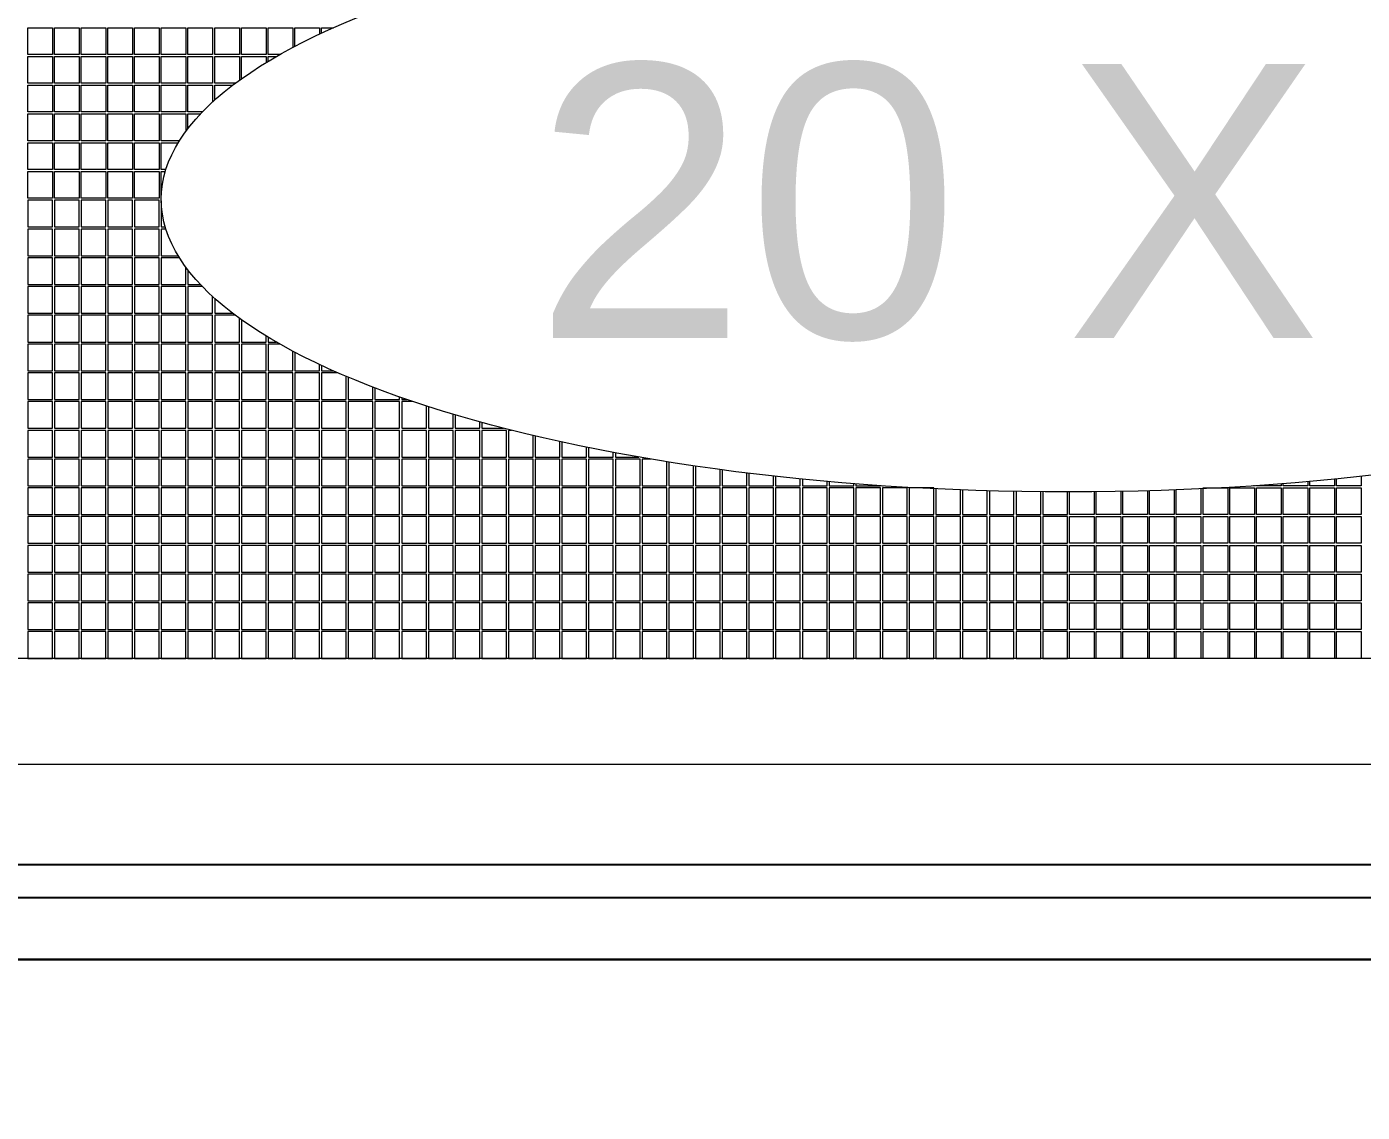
# Model space of a CAD drawing. Extents: x 365 to 1637, y -92 to 444.
# Drawn here: x 783.68 to 816.18, y 1.01 to 27.43 of the extents above; entities that cross this region are included whole.
import ezdxf

# ---------------------------------------------------------------- set-up
doc = ezdxf.new("R2010")
doc.units = 0
for name, color, linetype, lineweight in [('-Dim_mm', 5, 'CONTINUOUS', 13), ('-Text', 7, 'CONTINUOUS', 9), ('AA Detail', 6, 'CONTINUOUS', 20), ('ACTIVE_AREA', 6, 'CONTINUOUS', 0), ('BEZEL', 7, 'CONTINUOUS', 18), ('VIEW_AREA', 44, 'CONTINUOUS', 20)]:
    doc.layers.add(name, color=color, linetype=linetype, lineweight=lineweight)
doc.layers.add('BZL', color=7, linetype='CONTINUOUS')
doc.layers.add('PCB', color=94, linetype='CONTINUOUS')
doc.styles.add('STYLE1', font='arial.ttf')
doc.dimstyles.new('LO_mm', dxfattribs={"dimtxt": 2.6666, "dimasz": 3, "dimexe": 0.5, "dimexo": 0.5, "dimgap": 0.5, "dimtad": 1, "dimzin": 4, "dimdsep": 46, "dimtxsty": 'STYLE1', "dimcen": -2.5, "dimclrd": 256, "dimclre": 256, "dimclrt": 256, "dimadec": 0, "dimazin": 0, "dimtp": 0.5, "dimtm": 0.5, "dimtfac": 1, "dimtmove": 0, "dimatfit": 1, "dimfxl": 0, "dimtolj": 1, "dimtzin": 0, "dimlwd": -1, "dimlwe": -1, "dimarcsym": 0})

# ---------------------------------------------------------------- blocks, each defined once
blk = doc.blocks.new('va')
at = {"layer": 'VIEW_AREA'}
blk.add_line((453.829, 149.403), (534.779, 149.403), dxfattribs=at)
blk = doc.blocks.new('bezel')
at = {"layer": 'BZL'}
for p, q in [((535.804, 146.953), (452.804, 146.953)), ((535.804, 146.153), (452.804, 146.153)), ((445.829, 144.653), (542.779, 144.653))]:
    blk.add_line(p, q, dxfattribs=at)

msp = doc.modelspace()

# ---------------------------------------------------------------- linework, layer by layer
at = {"layer": 'AA Detail'}
msp.add_lwpolyline([(770.051, 34.407), (848.001, 34.407), (848.001, 12.057), (770.051, 12.057)], close=True, dxfattribs=at)
msp.add_ellipse((809.026, 23.232), major_axis=(-22.075, 0), ratio=0.322761, dxfattribs=at)
at = {"layer": 'ACTIVE_AREA'}
for points in [[(784.301, 26.757), (783.701, 26.757), (783.701, 27.407), (784.301, 27.407)], [(784.951, 26.757), (784.351, 26.757), (784.351, 27.407), (784.951, 27.407)], [(785.601, 26.757), (785.001, 26.757), (785.001, 27.407), (785.601, 27.407)], [(786.251, 26.757), (785.651, 26.757), (785.651, 27.407), (786.251, 27.407)], [(786.901, 26.757), (786.301, 26.757), (786.301, 27.407), (786.901, 27.407)], [(787.551, 26.757), (786.951, 26.757), (786.951, 27.407), (787.551, 27.407)], [(788.201, 26.757), (787.601, 26.757), (787.601, 27.407), (788.201, 27.407)], [(788.851, 26.757), (788.251, 26.757), (788.251, 27.407), (788.851, 27.407)], [(789.501, 26.757), (788.901, 26.757), (788.901, 27.407), (789.501, 27.407)], [(784.301, 26.057), (783.701, 26.057), (783.701, 26.707), (784.301, 26.707)], [(784.951, 26.057), (784.351, 26.057), (784.351, 26.707), (784.951, 26.707)], [(785.601, 26.057), (785.001, 26.057), (785.001, 26.707), (785.601, 26.707)], [(786.251, 26.057), (785.651, 26.057), (785.651, 26.707), (786.251, 26.707)], [(786.901, 26.057), (786.301, 26.057), (786.301, 26.707), (786.901, 26.707)], [(787.551, 26.057), (786.951, 26.057), (786.951, 26.707), (787.551, 26.707)], [(788.201, 26.057), (787.601, 26.057), (787.601, 26.707), (788.201, 26.707)], [(784.301, 25.357), (783.701, 25.357), (783.701, 26.007), (784.301, 26.007)], [(784.951, 25.357), (784.351, 25.357), (784.351, 26.007), (784.951, 26.007)], [(785.601, 25.357), (785.001, 25.357), (785.001, 26.007), (785.601, 26.007)], [(786.251, 25.357), (785.651, 25.357), (785.651, 26.007), (786.251, 26.007)], [(786.901, 25.357), (786.301, 25.357), (786.301, 26.007), (786.901, 26.007)], [(787.551, 25.357), (786.951, 25.357), (786.951, 26.007), (787.551, 26.007)], [(784.301, 24.657), (783.701, 24.657), (783.701, 25.307), (784.301, 25.307)], [(784.951, 24.657), (784.351, 24.657), (784.351, 25.307), (784.951, 25.307)], [(785.601, 24.657), (785.001, 24.657), (785.001, 25.307), (785.601, 25.307)], [(786.251, 24.657), (785.651, 24.657), (785.651, 25.307), (786.251, 25.307)], [(786.901, 24.657), (786.301, 24.657), (786.301, 25.307), (786.901, 25.307)], [(784.301, 23.957), (783.701, 23.957), (783.701, 24.607), (784.301, 24.607)], [(784.951, 23.957), (784.351, 23.957), (784.351, 24.607), (784.951, 24.607)], [(785.601, 23.957), (785.001, 23.957), (785.001, 24.607), (785.601, 24.607)], [(786.251, 23.957), (785.651, 23.957), (785.651, 24.607), (786.251, 24.607)], [(786.901, 23.957), (786.301, 23.957), (786.301, 24.607), (786.901, 24.607)], [(784.301, 23.257), (783.701, 23.257), (783.701, 23.907), (784.301, 23.907)], [(784.951, 23.257), (784.351, 23.257), (784.351, 23.907), (784.951, 23.907)], [(785.601, 23.257), (785.001, 23.257), (785.001, 23.907), (785.601, 23.907)], [(786.251, 23.257), (785.651, 23.257), (785.651, 23.907), (786.251, 23.907)], [(786.901, 23.257), (786.301, 23.257), (786.301, 23.907), (786.901, 23.907)], [(784.301, 23.207), (783.701, 23.207), (783.701, 22.557), (784.301, 22.557)], [(784.951, 23.207), (784.351, 23.207), (784.351, 22.557), (784.951, 22.557)], [(785.601, 23.207), (785.001, 23.207), (785.001, 22.557), (785.601, 22.557)], [(786.251, 23.207), (785.651, 23.207), (785.651, 22.557), (786.251, 22.557)], [(786.901, 23.207), (786.301, 23.207), (786.301, 22.557), (786.901, 22.557)], [(784.301, 22.507), (783.701, 22.507), (783.701, 21.857), (784.301, 21.857)], [(784.951, 22.507), (784.351, 22.507), (784.351, 21.857), (784.951, 21.857)], [(785.601, 22.507), (785.001, 22.507), (785.001, 21.857), (785.601, 21.857)], [(786.251, 22.507), (785.651, 22.507), (785.651, 21.857), (786.251, 21.857)], [(786.901, 22.507), (786.301, 22.507), (786.301, 21.857), (786.901, 21.857)], [(784.301, 21.807), (783.701, 21.807), (783.701, 21.157), (784.301, 21.157)], [(784.951, 21.807), (784.351, 21.807), (784.351, 21.157), (784.951, 21.157)], [(785.601, 21.807), (785.001, 21.807), (785.001, 21.157), (785.601, 21.157)], [(786.251, 21.807), (785.651, 21.807), (785.651, 21.157), (786.251, 21.157)], [(786.901, 21.807), (786.301, 21.807), (786.301, 21.157), (786.901, 21.157)], [(784.301, 21.107), (783.701, 21.107), (783.701, 20.457), (784.301, 20.457)], [(784.951, 21.107), (784.351, 21.107), (784.351, 20.457), (784.951, 20.457)], [(785.601, 21.107), (785.001, 21.107), (785.001, 20.457), (785.601, 20.457)], [(786.251, 21.107), (785.651, 21.107), (785.651, 20.457), (786.251, 20.457)], [(786.901, 21.107), (786.301, 21.107), (786.301, 20.457), (786.901, 20.457)], [(787.551, 21.107), (786.951, 21.107), (786.951, 20.457), (787.551, 20.457)], [(784.301, 20.407), (783.701, 20.407), (783.701, 19.757), (784.301, 19.757)], [(784.951, 20.407), (784.351, 20.407), (784.351, 19.757), (784.951, 19.757)], [(785.601, 20.407), (785.001, 20.407), (785.001, 19.757), (785.601, 19.757)], [(786.251, 20.407), (785.651, 20.407), (785.651, 19.757), (786.251, 19.757)], [(786.901, 20.407), (786.301, 20.407), (786.301, 19.757), (786.901, 19.757)], [(787.551, 20.407), (786.951, 20.407), (786.951, 19.757), (787.551, 19.757)], [(788.201, 20.407), (787.601, 20.407), (787.601, 19.757), (788.201, 19.757)], [(784.301, 19.707), (783.701, 19.707), (783.701, 19.057), (784.301, 19.057)], [(784.951, 19.707), (784.351, 19.707), (784.351, 19.057), (784.951, 19.057)], [(785.601, 19.707), (785.001, 19.707), (785.001, 19.057), (785.601, 19.057)], [(786.251, 19.707), (785.651, 19.707), (785.651, 19.057), (786.251, 19.057)], [(786.901, 19.707), (786.301, 19.707), (786.301, 19.057), (786.901, 19.057)], [(787.551, 19.707), (786.951, 19.707), (786.951, 19.057), (787.551, 19.057)], [(788.201, 19.707), (787.601, 19.707), (787.601, 19.057), (788.201, 19.057)], [(788.851, 19.707), (788.251, 19.707), (788.251, 19.057), (788.851, 19.057)], [(789.501, 19.707), (788.901, 19.707), (788.901, 19.057), (789.501, 19.057)], [(784.301, 19.007), (783.701, 19.007), (783.701, 18.357), (784.301, 18.357)], [(784.951, 19.007), (784.351, 19.007), (784.351, 18.357), (784.951, 18.357)], [(785.601, 19.007), (785.001, 19.007), (785.001, 18.357), (785.601, 18.357)], [(786.251, 19.007), (785.651, 19.007), (785.651, 18.357), (786.251, 18.357)], [(786.901, 19.007), (786.301, 19.007), (786.301, 18.357), (786.901, 18.357)], [(787.551, 19.007), (786.951, 19.007), (786.951, 18.357), (787.551, 18.357)], [(788.201, 19.007), (787.601, 19.007), (787.601, 18.357), (788.201, 18.357)], [(788.851, 19.007), (788.251, 19.007), (788.251, 18.357), (788.851, 18.357)], [(789.501, 19.007), (788.901, 19.007), (788.901, 18.357), (789.501, 18.357)], [(790.151, 19.007), (789.551, 19.007), (789.551, 18.357), (790.151, 18.357)], [(790.801, 19.007), (790.201, 19.007), (790.201, 18.357), (790.801, 18.357)], [(784.301, 18.307), (783.701, 18.307), (783.701, 17.657), (784.301, 17.657)], [(784.951, 18.307), (784.351, 18.307), (784.351, 17.657), (784.951, 17.657)], [(785.601, 18.307), (785.001, 18.307), (785.001, 17.657), (785.601, 17.657)], [(786.251, 18.307), (785.651, 18.307), (785.651, 17.657), (786.251, 17.657)], [(786.901, 18.307), (786.301, 18.307), (786.301, 17.657), (786.901, 17.657)], [(787.551, 18.307), (786.951, 18.307), (786.951, 17.657), (787.551, 17.657)], [(788.201, 18.307), (787.601, 18.307), (787.601, 17.657), (788.201, 17.657)], [(788.851, 18.307), (788.251, 18.307), (788.251, 17.657), (788.851, 17.657)], [(789.501, 18.307), (788.901, 18.307), (788.901, 17.657), (789.501, 17.657)], [(790.151, 18.307), (789.551, 18.307), (789.551, 17.657), (790.151, 17.657)], [(790.801, 18.307), (790.201, 18.307), (790.201, 17.657), (790.801, 17.657)], [(791.451, 18.307), (790.851, 18.307), (790.851, 17.657), (791.451, 17.657)], [(792.101, 18.307), (791.501, 18.307), (791.501, 17.657), (792.101, 17.657)], [(792.751, 18.307), (792.151, 18.307), (792.151, 17.657), (792.751, 17.657)], [(784.301, 17.607), (783.701, 17.607), (783.701, 16.957), (784.301, 16.957)], [(784.951, 17.607), (784.351, 17.607), (784.351, 16.957), (784.951, 16.957)], [(785.601, 17.607), (785.001, 17.607), (785.001, 16.957), (785.601, 16.957)], [(786.251, 17.607), (785.651, 17.607), (785.651, 16.957), (786.251, 16.957)], [(786.901, 17.607), (786.301, 17.607), (786.301, 16.957), (786.901, 16.957)], [(787.551, 17.607), (786.951, 17.607), (786.951, 16.957), (787.551, 16.957)], [(788.201, 17.607), (787.601, 17.607), (787.601, 16.957), (788.201, 16.957)], [(788.851, 17.607), (788.251, 17.607), (788.251, 16.957), (788.851, 16.957)], [(789.501, 17.607), (788.901, 17.607), (788.901, 16.957), (789.501, 16.957)], [(790.151, 17.607), (789.551, 17.607), (789.551, 16.957), (790.151, 16.957)], [(790.801, 17.607), (790.201, 17.607), (790.201, 16.957), (790.801, 16.957)], [(791.451, 17.607), (790.851, 17.607), (790.851, 16.957), (791.451, 16.957)], [(792.101, 17.607), (791.501, 17.607), (791.501, 16.957), (792.101, 16.957)], [(792.751, 17.607), (792.151, 17.607), (792.151, 16.957), (792.751, 16.957)], [(793.401, 17.607), (792.801, 17.607), (792.801, 16.957), (793.401, 16.957)], [(794.051, 17.607), (793.451, 17.607), (793.451, 16.957), (794.051, 16.957)], [(794.701, 17.607), (794.101, 17.607), (794.101, 16.957), (794.701, 16.957)], [(795.351, 17.607), (794.751, 17.607), (794.751, 16.957), (795.351, 16.957)], [(784.301, 16.907), (783.701, 16.907), (783.701, 16.257), (784.301, 16.257)], [(784.951, 16.907), (784.351, 16.907), (784.351, 16.257), (784.951, 16.257)], [(785.601, 16.907), (785.001, 16.907), (785.001, 16.257), (785.601, 16.257)], [(786.251, 16.907), (785.651, 16.907), (785.651, 16.257), (786.251, 16.257)], [(786.901, 16.907), (786.301, 16.907), (786.301, 16.257), (786.901, 16.257)], [(787.551, 16.907), (786.951, 16.907), (786.951, 16.257), (787.551, 16.257)], [(788.201, 16.907), (787.601, 16.907), (787.601, 16.257), (788.201, 16.257)], [(788.851, 16.907), (788.251, 16.907), (788.251, 16.257), (788.851, 16.257)], [(789.501, 16.907), (788.901, 16.907), (788.901, 16.257), (789.501, 16.257)], [(790.151, 16.907), (789.551, 16.907), (789.551, 16.257), (790.151, 16.257)], [(790.801, 16.907), (790.201, 16.907), (790.201, 16.257), (790.801, 16.257)], [(791.451, 16.907), (790.851, 16.907), (790.851, 16.257), (791.451, 16.257)], [(792.101, 16.907), (791.501, 16.907), (791.501, 16.257), (792.101, 16.257)], [(792.751, 16.907), (792.151, 16.907), (792.151, 16.257), (792.751, 16.257)], [(793.401, 16.907), (792.801, 16.907), (792.801, 16.257), (793.401, 16.257)], [(794.051, 16.907), (793.451, 16.907), (793.451, 16.257), (794.051, 16.257)], [(794.701, 16.907), (794.101, 16.907), (794.101, 16.257), (794.701, 16.257)], [(795.351, 16.907), (794.751, 16.907), (794.751, 16.257), (795.351, 16.257)], [(796.001, 16.907), (795.401, 16.907), (795.401, 16.257), (796.001, 16.257)], [(796.651, 16.907), (796.051, 16.907), (796.051, 16.257), (796.651, 16.257)], [(797.301, 16.907), (796.701, 16.907), (796.701, 16.257), (797.301, 16.257)], [(797.951, 16.907), (797.351, 16.907), (797.351, 16.257), (797.951, 16.257)], [(798.601, 16.907), (798.001, 16.907), (798.001, 16.257), (798.601, 16.257)], [(784.301, 16.207), (783.701, 16.207), (783.701, 15.557), (784.301, 15.557)], [(784.951, 16.207), (784.351, 16.207), (784.351, 15.557), (784.951, 15.557)], [(785.601, 16.207), (785.001, 16.207), (785.001, 15.557), (785.601, 15.557)], [(786.251, 16.207), (785.651, 16.207), (785.651, 15.557), (786.251, 15.557)], [(786.901, 16.207), (786.301, 16.207), (786.301, 15.557), (786.901, 15.557)], [(787.551, 16.207), (786.951, 16.207), (786.951, 15.557), (787.551, 15.557)], [(788.201, 16.207), (787.601, 16.207), (787.601, 15.557), (788.201, 15.557)], [(788.851, 16.207), (788.251, 16.207), (788.251, 15.557), (788.851, 15.557)], [(789.501, 16.207), (788.901, 16.207), (788.901, 15.557), (789.501, 15.557)], [(790.151, 16.207), (789.551, 16.207), (789.551, 15.557), (790.151, 15.557)], [(790.801, 16.207), (790.201, 16.207), (790.201, 15.557), (790.801, 15.557)], [(791.451, 16.207), (790.851, 16.207), (790.851, 15.557), (791.451, 15.557)], [(792.101, 16.207), (791.501, 16.207), (791.501, 15.557), (792.101, 15.557)], [(792.751, 16.207), (792.151, 16.207), (792.151, 15.557), (792.751, 15.557)], [(793.401, 16.207), (792.801, 16.207), (792.801, 15.557), (793.401, 15.557)], [(794.051, 16.207), (793.451, 16.207), (793.451, 15.557), (794.051, 15.557)], [(794.701, 16.207), (794.101, 16.207), (794.101, 15.557), (794.701, 15.557)], [(795.351, 16.207), (794.751, 16.207), (794.751, 15.557), (795.351, 15.557)], [(796.001, 16.207), (795.401, 16.207), (795.401, 15.557), (796.001, 15.557)], [(796.651, 16.207), (796.051, 16.207), (796.051, 15.557), (796.651, 15.557)], [(797.301, 16.207), (796.701, 16.207), (796.701, 15.557), (797.301, 15.557)], [(797.951, 16.207), (797.351, 16.207), (797.351, 15.557), (797.951, 15.557)], [(798.601, 16.207), (798.001, 16.207), (798.001, 15.557), (798.601, 15.557)], [(799.251, 16.207), (798.651, 16.207), (798.651, 15.557), (799.251, 15.557)], [(799.901, 16.207), (799.301, 16.207), (799.301, 15.557), (799.901, 15.557)], [(800.551, 16.207), (799.951, 16.207), (799.951, 15.557), (800.551, 15.557)], [(801.201, 16.207), (800.601, 16.207), (800.601, 15.557), (801.201, 15.557)], [(801.851, 16.207), (801.251, 16.207), (801.251, 15.557), (801.851, 15.557)], [(802.501, 16.207), (801.901, 16.207), (801.901, 15.557), (802.501, 15.557)], [(803.151, 16.207), (802.551, 16.207), (802.551, 15.557), (803.151, 15.557)], [(803.801, 16.207), (803.201, 16.207), (803.201, 15.557), (803.801, 15.557)], [(804.451, 16.207), (803.851, 16.207), (803.851, 15.557), (804.451, 15.557)], [(805.101, 16.207), (804.501, 16.207), (804.501, 15.557), (805.101, 15.557)], [(805.751, 16.207), (805.151, 16.207), (805.151, 15.557), (805.751, 15.557)], [(812.301, 16.207), (812.901, 16.207), (812.901, 15.557), (812.301, 15.557)], [(812.951, 16.207), (813.551, 16.207), (813.551, 15.557), (812.951, 15.557)], [(813.601, 16.207), (814.201, 16.207), (814.201, 15.557), (813.601, 15.557)], [(814.251, 16.207), (814.851, 16.207), (814.851, 15.557), (814.251, 15.557)], [(814.901, 16.207), (815.501, 16.207), (815.501, 15.557), (814.901, 15.557)], [(815.551, 16.207), (816.151, 16.207), (816.151, 15.557), (815.551, 15.557)], [(784.301, 15.507), (783.701, 15.507), (783.701, 14.857), (784.301, 14.857)], [(784.951, 15.507), (784.351, 15.507), (784.351, 14.857), (784.951, 14.857)], [(785.601, 15.507), (785.001, 15.507), (785.001, 14.857), (785.601, 14.857)], [(786.251, 15.507), (785.651, 15.507), (785.651, 14.857), (786.251, 14.857)], [(786.901, 15.507), (786.301, 15.507), (786.301, 14.857), (786.901, 14.857)], [(787.551, 15.507), (786.951, 15.507), (786.951, 14.857), (787.551, 14.857)], [(788.201, 15.507), (787.601, 15.507), (787.601, 14.857), (788.201, 14.857)], [(788.851, 15.507), (788.251, 15.507), (788.251, 14.857), (788.851, 14.857)], [(789.501, 15.507), (788.901, 15.507), (788.901, 14.857), (789.501, 14.857)], [(790.151, 15.507), (789.551, 15.507), (789.551, 14.857), (790.151, 14.857)], [(790.801, 15.507), (790.201, 15.507), (790.201, 14.857), (790.801, 14.857)], [(791.451, 15.507), (790.851, 15.507), (790.851, 14.857), (791.451, 14.857)], [(792.101, 15.507), (791.501, 15.507), (791.501, 14.857), (792.101, 14.857)], [(792.751, 15.507), (792.151, 15.507), (792.151, 14.857), (792.751, 14.857)], [(793.401, 15.507), (792.801, 15.507), (792.801, 14.857), (793.401, 14.857)], [(794.051, 15.507), (793.451, 15.507), (793.451, 14.857), (794.051, 14.857)], [(794.701, 15.507), (794.101, 15.507), (794.101, 14.857), (794.701, 14.857)], [(795.351, 15.507), (794.751, 15.507), (794.751, 14.857), (795.351, 14.857)], [(796.001, 15.507), (795.401, 15.507), (795.401, 14.857), (796.001, 14.857)], [(796.651, 15.507), (796.051, 15.507), (796.051, 14.857), (796.651, 14.857)], [(797.301, 15.507), (796.701, 15.507), (796.701, 14.857), (797.301, 14.857)], [(797.951, 15.507), (797.351, 15.507), (797.351, 14.857), (797.951, 14.857)], [(798.601, 15.507), (798.001, 15.507), (798.001, 14.857), (798.601, 14.857)], [(799.251, 15.507), (798.651, 15.507), (798.651, 14.857), (799.251, 14.857)], [(799.901, 15.507), (799.301, 15.507), (799.301, 14.857), (799.901, 14.857)], [(800.551, 15.507), (799.951, 15.507), (799.951, 14.857), (800.551, 14.857)], [(801.201, 15.507), (800.601, 15.507), (800.601, 14.857), (801.201, 14.857)], [(801.851, 15.507), (801.251, 15.507), (801.251, 14.857), (801.851, 14.857)], [(802.501, 15.507), (801.901, 15.507), (801.901, 14.857), (802.501, 14.857)], [(803.151, 15.507), (802.551, 15.507), (802.551, 14.857), (803.151, 14.857)], [(803.801, 15.507), (803.201, 15.507), (803.201, 14.857), (803.801, 14.857)], [(804.451, 15.507), (803.851, 15.507), (803.851, 14.857), (804.451, 14.857)], [(805.101, 15.507), (804.501, 15.507), (804.501, 14.857), (805.101, 14.857)], [(805.751, 15.507), (805.151, 15.507), (805.151, 14.857), (805.751, 14.857)], [(806.401, 15.507), (805.801, 15.507), (805.801, 14.857), (806.401, 14.857)], [(807.051, 15.507), (806.451, 15.507), (806.451, 14.857), (807.051, 14.857)], [(807.701, 15.507), (807.101, 15.507), (807.101, 14.857), (807.701, 14.857)], [(808.351, 15.507), (807.751, 15.507), (807.751, 14.857), (808.351, 14.857)], [(809.001, 15.507), (808.401, 15.507), (808.401, 14.857), (809.001, 14.857)], [(809.051, 15.507), (809.651, 15.507), (809.651, 14.857), (809.051, 14.857)], [(809.701, 15.507), (810.301, 15.507), (810.301, 14.857), (809.701, 14.857)], [(810.351, 15.507), (810.951, 15.507), (810.951, 14.857), (810.351, 14.857)], [(811.001, 15.507), (811.601, 15.507), (811.601, 14.857), (811.001, 14.857)], [(811.651, 15.507), (812.251, 15.507), (812.251, 14.857), (811.651, 14.857)], [(812.301, 15.507), (812.901, 15.507), (812.901, 14.857), (812.301, 14.857)], [(812.951, 15.507), (813.551, 15.507), (813.551, 14.857), (812.951, 14.857)], [(813.601, 15.507), (814.201, 15.507), (814.201, 14.857), (813.601, 14.857)], [(814.251, 15.507), (814.851, 15.507), (814.851, 14.857), (814.251, 14.857)], [(814.901, 15.507), (815.501, 15.507), (815.501, 14.857), (814.901, 14.857)], [(815.551, 15.507), (816.151, 15.507), (816.151, 14.857), (815.551, 14.857)], [(784.301, 14.807), (783.701, 14.807), (783.701, 14.157), (784.301, 14.157)], [(784.951, 14.807), (784.351, 14.807), (784.351, 14.157), (784.951, 14.157)], [(785.601, 14.807), (785.001, 14.807), (785.001, 14.157), (785.601, 14.157)], [(786.251, 14.807), (785.651, 14.807), (785.651, 14.157), (786.251, 14.157)], [(786.901, 14.807), (786.301, 14.807), (786.301, 14.157), (786.901, 14.157)], [(787.551, 14.807), (786.951, 14.807), (786.951, 14.157), (787.551, 14.157)], [(788.201, 14.807), (787.601, 14.807), (787.601, 14.157), (788.201, 14.157)], [(788.851, 14.807), (788.251, 14.807), (788.251, 14.157), (788.851, 14.157)], [(789.501, 14.807), (788.901, 14.807), (788.901, 14.157), (789.501, 14.157)], [(790.151, 14.807), (789.551, 14.807), (789.551, 14.157), (790.151, 14.157)], [(790.801, 14.807), (790.201, 14.807), (790.201, 14.157), (790.801, 14.157)], [(791.451, 14.807), (790.851, 14.807), (790.851, 14.157), (791.451, 14.157)], [(792.101, 14.807), (791.501, 14.807), (791.501, 14.157), (792.101, 14.157)], [(792.751, 14.807), (792.151, 14.807), (792.151, 14.157), (792.751, 14.157)], [(793.401, 14.807), (792.801, 14.807), (792.801, 14.157), (793.401, 14.157)], [(794.051, 14.807), (793.451, 14.807), (793.451, 14.157), (794.051, 14.157)], [(794.701, 14.807), (794.101, 14.807), (794.101, 14.157), (794.701, 14.157)], [(795.351, 14.807), (794.751, 14.807), (794.751, 14.157), (795.351, 14.157)], [(796.001, 14.807), (795.401, 14.807), (795.401, 14.157), (796.001, 14.157)], [(796.651, 14.807), (796.051, 14.807), (796.051, 14.157), (796.651, 14.157)], [(797.301, 14.807), (796.701, 14.807), (796.701, 14.157), (797.301, 14.157)], [(797.951, 14.807), (797.351, 14.807), (797.351, 14.157), (797.951, 14.157)], [(798.601, 14.807), (798.001, 14.807), (798.001, 14.157), (798.601, 14.157)], [(799.251, 14.807), (798.651, 14.807), (798.651, 14.157), (799.251, 14.157)], [(799.901, 14.807), (799.301, 14.807), (799.301, 14.157), (799.901, 14.157)], [(800.551, 14.807), (799.951, 14.807), (799.951, 14.157), (800.551, 14.157)], [(801.201, 14.807), (800.601, 14.807), (800.601, 14.157), (801.201, 14.157)], [(801.851, 14.807), (801.251, 14.807), (801.251, 14.157), (801.851, 14.157)], [(802.501, 14.807), (801.901, 14.807), (801.901, 14.157), (802.501, 14.157)], [(803.151, 14.807), (802.551, 14.807), (802.551, 14.157), (803.151, 14.157)], [(803.801, 14.807), (803.201, 14.807), (803.201, 14.157), (803.801, 14.157)], [(804.451, 14.807), (803.851, 14.807), (803.851, 14.157), (804.451, 14.157)], [(805.101, 14.807), (804.501, 14.807), (804.501, 14.157), (805.101, 14.157)], [(805.751, 14.807), (805.151, 14.807), (805.151, 14.157), (805.751, 14.157)], [(806.401, 14.807), (805.801, 14.807), (805.801, 14.157), (806.401, 14.157)], [(807.051, 14.807), (806.451, 14.807), (806.451, 14.157), (807.051, 14.157)], [(807.701, 14.807), (807.101, 14.807), (807.101, 14.157), (807.701, 14.157)], [(808.351, 14.807), (807.751, 14.807), (807.751, 14.157), (808.351, 14.157)], [(809.001, 14.807), (808.401, 14.807), (808.401, 14.157), (809.001, 14.157)], [(809.051, 14.807), (809.651, 14.807), (809.651, 14.157), (809.051, 14.157)], [(809.701, 14.807), (810.301, 14.807), (810.301, 14.157), (809.701, 14.157)], [(810.351, 14.807), (810.951, 14.807), (810.951, 14.157), (810.351, 14.157)], [(811.001, 14.807), (811.601, 14.807), (811.601, 14.157), (811.001, 14.157)], [(811.651, 14.807), (812.251, 14.807), (812.251, 14.157), (811.651, 14.157)], [(812.301, 14.807), (812.901, 14.807), (812.901, 14.157), (812.301, 14.157)], [(812.951, 14.807), (813.551, 14.807), (813.551, 14.157), (812.951, 14.157)], [(813.601, 14.807), (814.201, 14.807), (814.201, 14.157), (813.601, 14.157)], [(814.251, 14.807), (814.851, 14.807), (814.851, 14.157), (814.251, 14.157)], [(814.901, 14.807), (815.501, 14.807), (815.501, 14.157), (814.901, 14.157)], [(815.551, 14.807), (816.151, 14.807), (816.151, 14.157), (815.551, 14.157)], [(784.301, 14.107), (783.701, 14.107), (783.701, 13.457), (784.301, 13.457)], [(784.951, 14.107), (784.351, 14.107), (784.351, 13.457), (784.951, 13.457)], [(785.601, 14.107), (785.001, 14.107), (785.001, 13.457), (785.601, 13.457)], [(786.251, 14.107), (785.651, 14.107), (785.651, 13.457), (786.251, 13.457)], [(786.901, 14.107), (786.301, 14.107), (786.301, 13.457), (786.901, 13.457)], [(787.551, 14.107), (786.951, 14.107), (786.951, 13.457), (787.551, 13.457)], [(788.201, 14.107), (787.601, 14.107), (787.601, 13.457), (788.201, 13.457)], [(788.851, 14.107), (788.251, 14.107), (788.251, 13.457), (788.851, 13.457)], [(789.501, 14.107), (788.901, 14.107), (788.901, 13.457), (789.501, 13.457)], [(790.151, 14.107), (789.551, 14.107), (789.551, 13.457), (790.151, 13.457)], [(790.801, 14.107), (790.201, 14.107), (790.201, 13.457), (790.801, 13.457)], [(791.451, 14.107), (790.851, 14.107), (790.851, 13.457), (791.451, 13.457)], [(792.101, 14.107), (791.501, 14.107), (791.501, 13.457), (792.101, 13.457)], [(792.751, 14.107), (792.151, 14.107), (792.151, 13.457), (792.751, 13.457)], [(793.401, 14.107), (792.801, 14.107), (792.801, 13.457), (793.401, 13.457)], [(794.051, 14.107), (793.451, 14.107), (793.451, 13.457), (794.051, 13.457)], [(794.701, 14.107), (794.101, 14.107), (794.101, 13.457), (794.701, 13.457)], [(795.351, 14.107), (794.751, 14.107), (794.751, 13.457), (795.351, 13.457)], [(796.001, 14.107), (795.401, 14.107), (795.401, 13.457), (796.001, 13.457)], [(796.651, 14.107), (796.051, 14.107), (796.051, 13.457), (796.651, 13.457)], [(797.301, 14.107), (796.701, 14.107), (796.701, 13.457), (797.301, 13.457)], [(797.951, 14.107), (797.351, 14.107), (797.351, 13.457), (797.951, 13.457)], [(798.601, 14.107), (798.001, 14.107), (798.001, 13.457), (798.601, 13.457)], [(799.251, 14.107), (798.651, 14.107), (798.651, 13.457), (799.251, 13.457)], [(799.901, 14.107), (799.301, 14.107), (799.301, 13.457), (799.901, 13.457)], [(800.551, 14.107), (799.951, 14.107), (799.951, 13.457), (800.551, 13.457)], [(801.201, 14.107), (800.601, 14.107), (800.601, 13.457), (801.201, 13.457)], [(801.851, 14.107), (801.251, 14.107), (801.251, 13.457), (801.851, 13.457)], [(802.501, 14.107), (801.901, 14.107), (801.901, 13.457), (802.501, 13.457)], [(803.151, 14.107), (802.551, 14.107), (802.551, 13.457), (803.151, 13.457)], [(803.801, 14.107), (803.201, 14.107), (803.201, 13.457), (803.801, 13.457)], [(804.451, 14.107), (803.851, 14.107), (803.851, 13.457), (804.451, 13.457)], [(805.101, 14.107), (804.501, 14.107), (804.501, 13.457), (805.101, 13.457)], [(805.751, 14.107), (805.151, 14.107), (805.151, 13.457), (805.751, 13.457)], [(806.401, 14.107), (805.801, 14.107), (805.801, 13.457), (806.401, 13.457)], [(807.051, 14.107), (806.451, 14.107), (806.451, 13.457), (807.051, 13.457)], [(807.701, 14.107), (807.101, 14.107), (807.101, 13.457), (807.701, 13.457)], [(808.351, 14.107), (807.751, 14.107), (807.751, 13.457), (808.351, 13.457)], [(809.001, 14.107), (808.401, 14.107), (808.401, 13.457), (809.001, 13.457)], [(809.051, 14.107), (809.651, 14.107), (809.651, 13.457), (809.051, 13.457)], [(809.701, 14.107), (810.301, 14.107), (810.301, 13.457), (809.701, 13.457)], [(810.351, 14.107), (810.951, 14.107), (810.951, 13.457), (810.351, 13.457)], [(811.001, 14.107), (811.601, 14.107), (811.601, 13.457), (811.001, 13.457)], [(811.651, 14.107), (812.251, 14.107), (812.251, 13.457), (811.651, 13.457)], [(812.301, 14.107), (812.901, 14.107), (812.901, 13.457), (812.301, 13.457)], [(812.951, 14.107), (813.551, 14.107), (813.551, 13.457), (812.951, 13.457)], [(813.601, 14.107), (814.201, 14.107), (814.201, 13.457), (813.601, 13.457)], [(814.251, 14.107), (814.851, 14.107), (814.851, 13.457), (814.251, 13.457)], [(814.901, 14.107), (815.501, 14.107), (815.501, 13.457), (814.901, 13.457)], [(815.551, 14.107), (816.151, 14.107), (816.151, 13.457), (815.551, 13.457)], [(784.301, 13.407), (783.701, 13.407), (783.701, 12.757), (784.301, 12.757)], [(784.951, 13.407), (784.351, 13.407), (784.351, 12.757), (784.951, 12.757)], [(785.601, 13.407), (785.001, 13.407), (785.001, 12.757), (785.601, 12.757)], [(786.251, 13.407), (785.651, 13.407), (785.651, 12.757), (786.251, 12.757)], [(786.901, 13.407), (786.301, 13.407), (786.301, 12.757), (786.901, 12.757)], [(787.551, 13.407), (786.951, 13.407), (786.951, 12.757), (787.551, 12.757)], [(788.201, 13.407), (787.601, 13.407), (787.601, 12.757), (788.201, 12.757)], [(788.851, 13.407), (788.251, 13.407), (788.251, 12.757), (788.851, 12.757)], [(789.501, 13.407), (788.901, 13.407), (788.901, 12.757), (789.501, 12.757)], [(790.151, 13.407), (789.551, 13.407), (789.551, 12.757), (790.151, 12.757)], [(790.801, 13.407), (790.201, 13.407), (790.201, 12.757), (790.801, 12.757)], [(791.451, 13.407), (790.851, 13.407), (790.851, 12.757), (791.451, 12.757)], [(792.101, 13.407), (791.501, 13.407), (791.501, 12.757), (792.101, 12.757)], [(792.751, 13.407), (792.151, 13.407), (792.151, 12.757), (792.751, 12.757)], [(793.401, 13.407), (792.801, 13.407), (792.801, 12.757), (793.401, 12.757)], [(794.051, 13.407), (793.451, 13.407), (793.451, 12.757), (794.051, 12.757)], [(794.701, 13.407), (794.101, 13.407), (794.101, 12.757), (794.701, 12.757)], [(795.351, 13.407), (794.751, 13.407), (794.751, 12.757), (795.351, 12.757)], [(796.001, 13.407), (795.401, 13.407), (795.401, 12.757), (796.001, 12.757)], [(796.651, 13.407), (796.051, 13.407), (796.051, 12.757), (796.651, 12.757)], [(797.301, 13.407), (796.701, 13.407), (796.701, 12.757), (797.301, 12.757)], [(797.951, 13.407), (797.351, 13.407), (797.351, 12.757), (797.951, 12.757)], [(798.601, 13.407), (798.001, 13.407), (798.001, 12.757), (798.601, 12.757)], [(799.251, 13.407), (798.651, 13.407), (798.651, 12.757), (799.251, 12.757)], [(799.901, 13.407), (799.301, 13.407), (799.301, 12.757), (799.901, 12.757)], [(800.551, 13.407), (799.951, 13.407), (799.951, 12.757), (800.551, 12.757)], [(801.201, 13.407), (800.601, 13.407), (800.601, 12.757), (801.201, 12.757)], [(801.851, 13.407), (801.251, 13.407), (801.251, 12.757), (801.851, 12.757)], [(802.501, 13.407), (801.901, 13.407), (801.901, 12.757), (802.501, 12.757)], [(803.151, 13.407), (802.551, 13.407), (802.551, 12.757), (803.151, 12.757)], [(803.801, 13.407), (803.201, 13.407), (803.201, 12.757), (803.801, 12.757)], [(804.451, 13.407), (803.851, 13.407), (803.851, 12.757), (804.451, 12.757)], [(805.101, 13.407), (804.501, 13.407), (804.501, 12.757), (805.101, 12.757)], [(805.751, 13.407), (805.151, 13.407), (805.151, 12.757), (805.751, 12.757)], [(806.401, 13.407), (805.801, 13.407), (805.801, 12.757), (806.401, 12.757)], [(807.051, 13.407), (806.451, 13.407), (806.451, 12.757), (807.051, 12.757)], [(807.701, 13.407), (807.101, 13.407), (807.101, 12.757), (807.701, 12.757)], [(808.351, 13.407), (807.751, 13.407), (807.751, 12.757), (808.351, 12.757)], [(809.001, 13.407), (808.401, 13.407), (808.401, 12.757), (809.001, 12.757)], [(809.051, 13.407), (809.651, 13.407), (809.651, 12.757), (809.051, 12.757)], [(809.701, 13.407), (810.301, 13.407), (810.301, 12.757), (809.701, 12.757)], [(810.351, 13.407), (810.951, 13.407), (810.951, 12.757), (810.351, 12.757)], [(811.001, 13.407), (811.601, 13.407), (811.601, 12.757), (811.001, 12.757)], [(811.651, 13.407), (812.251, 13.407), (812.251, 12.757), (811.651, 12.757)], [(812.301, 13.407), (812.901, 13.407), (812.901, 12.757), (812.301, 12.757)], [(812.951, 13.407), (813.551, 13.407), (813.551, 12.757), (812.951, 12.757)], [(813.601, 13.407), (814.201, 13.407), (814.201, 12.757), (813.601, 12.757)], [(814.251, 13.407), (814.851, 13.407), (814.851, 12.757), (814.251, 12.757)], [(814.901, 13.407), (815.501, 13.407), (815.501, 12.757), (814.901, 12.757)], [(815.551, 13.407), (816.151, 13.407), (816.151, 12.757), (815.551, 12.757)], [(784.301, 12.707), (783.701, 12.707), (783.701, 12.057), (784.301, 12.057)], [(784.951, 12.707), (784.351, 12.707), (784.351, 12.057), (784.951, 12.057)], [(785.601, 12.707), (785.001, 12.707), (785.001, 12.057), (785.601, 12.057)], [(786.251, 12.707), (785.651, 12.707), (785.651, 12.057), (786.251, 12.057)], [(786.901, 12.707), (786.301, 12.707), (786.301, 12.057), (786.901, 12.057)], [(787.551, 12.707), (786.951, 12.707), (786.951, 12.057), (787.551, 12.057)], [(788.201, 12.707), (787.601, 12.707), (787.601, 12.057), (788.201, 12.057)], [(788.851, 12.707), (788.251, 12.707), (788.251, 12.057), (788.851, 12.057)], [(789.501, 12.707), (788.901, 12.707), (788.901, 12.057), (789.501, 12.057)], [(790.151, 12.707), (789.551, 12.707), (789.551, 12.057), (790.151, 12.057)], [(790.801, 12.707), (790.201, 12.707), (790.201, 12.057), (790.801, 12.057)], [(791.451, 12.707), (790.851, 12.707), (790.851, 12.057), (791.451, 12.057)], [(792.101, 12.707), (791.501, 12.707), (791.501, 12.057), (792.101, 12.057)], [(792.751, 12.707), (792.151, 12.707), (792.151, 12.057), (792.751, 12.057)], [(793.401, 12.707), (792.801, 12.707), (792.801, 12.057), (793.401, 12.057)], [(794.051, 12.707), (793.451, 12.707), (793.451, 12.057), (794.051, 12.057)], [(794.701, 12.707), (794.101, 12.707), (794.101, 12.057), (794.701, 12.057)], [(795.351, 12.707), (794.751, 12.707), (794.751, 12.057), (795.351, 12.057)], [(796.001, 12.707), (795.401, 12.707), (795.401, 12.057), (796.001, 12.057)], [(796.651, 12.707), (796.051, 12.707), (796.051, 12.057), (796.651, 12.057)], [(797.301, 12.707), (796.701, 12.707), (796.701, 12.057), (797.301, 12.057)], [(797.951, 12.707), (797.351, 12.707), (797.351, 12.057), (797.951, 12.057)], [(798.601, 12.707), (798.001, 12.707), (798.001, 12.057), (798.601, 12.057)], [(799.251, 12.707), (798.651, 12.707), (798.651, 12.057), (799.251, 12.057)], [(799.901, 12.707), (799.301, 12.707), (799.301, 12.057), (799.901, 12.057)], [(800.551, 12.707), (799.951, 12.707), (799.951, 12.057), (800.551, 12.057)], [(801.201, 12.707), (800.601, 12.707), (800.601, 12.057), (801.201, 12.057)], [(801.851, 12.707), (801.251, 12.707), (801.251, 12.057), (801.851, 12.057)], [(802.501, 12.707), (801.901, 12.707), (801.901, 12.057), (802.501, 12.057)], [(803.151, 12.707), (802.551, 12.707), (802.551, 12.057), (803.151, 12.057)], [(803.801, 12.707), (803.201, 12.707), (803.201, 12.057), (803.801, 12.057)], [(804.451, 12.707), (803.851, 12.707), (803.851, 12.057), (804.451, 12.057)], [(805.101, 12.707), (804.501, 12.707), (804.501, 12.057), (805.101, 12.057)], [(805.751, 12.707), (805.151, 12.707), (805.151, 12.057), (805.751, 12.057)], [(806.401, 12.707), (805.801, 12.707), (805.801, 12.057), (806.401, 12.057)], [(807.051, 12.707), (806.451, 12.707), (806.451, 12.057), (807.051, 12.057)], [(807.701, 12.707), (807.101, 12.707), (807.101, 12.057), (807.701, 12.057)], [(808.351, 12.707), (807.751, 12.707), (807.751, 12.057), (808.351, 12.057)], [(809.001, 12.707), (808.401, 12.707), (808.401, 12.057), (809.001, 12.057)], [(809.051, 12.707), (809.651, 12.707), (809.651, 12.057), (809.051, 12.057)], [(809.701, 12.707), (810.301, 12.707), (810.301, 12.057), (809.701, 12.057)], [(810.351, 12.707), (810.951, 12.707), (810.951, 12.057), (810.351, 12.057)], [(811.001, 12.707), (811.601, 12.707), (811.601, 12.057), (811.001, 12.057)], [(811.651, 12.707), (812.251, 12.707), (812.251, 12.057), (811.651, 12.057)], [(812.301, 12.707), (812.901, 12.707), (812.901, 12.057), (812.301, 12.057)], [(812.951, 12.707), (813.551, 12.707), (813.551, 12.057), (812.951, 12.057)], [(813.601, 12.707), (814.201, 12.707), (814.201, 12.057), (813.601, 12.057)], [(814.251, 12.707), (814.851, 12.707), (814.851, 12.057), (814.251, 12.057)], [(814.901, 12.707), (815.501, 12.707), (815.501, 12.057), (814.901, 12.057)], [(815.551, 12.707), (816.151, 12.707), (816.151, 12.057), (815.551, 12.057)]]:
    msp.add_lwpolyline(points, close=True, dxfattribs=at)
for points in [[(789.842, 26.757), (789.551, 26.757), (789.551, 27.407), (790.151, 27.407), (790.151, 26.927)], [(790.201, 26.953), (790.201, 27.407), (790.801, 27.407), (790.801, 27.252)], [(790.851, 27.276), (790.851, 27.407), (791.138, 27.407)], [(788.761, 26.057), (788.251, 26.057), (788.251, 26.707), (788.851, 26.707), (788.851, 26.124)], [(788.901, 26.16), (788.901, 26.707), (789.501, 26.707), (789.501, 26.556)], [(789.551, 26.587), (789.551, 26.707), (789.755, 26.707)], [(787.956, 25.357), (787.601, 25.357), (787.601, 26.007), (788.201, 26.007), (788.201, 25.595)], [(788.251, 25.641), (788.251, 26.007), (788.694, 26.007)], [(787.397, 24.657), (786.951, 24.657), (786.951, 25.307), (787.551, 25.307), (787.551, 24.882)], [(787.601, 24.948), (787.601, 25.307), (787.908, 25.307)], [(787.066, 23.957), (786.951, 23.957), (786.951, 24.607), (787.366, 24.607)], [(786.951, 23.267), (786.951, 23.907), (787.051, 23.907)], [(786.951, 23.196), (786.951, 22.557), (787.051, 22.557)], [(787.066, 22.507), (786.951, 22.507), (786.951, 21.857), (787.366, 21.857)], [(787.397, 21.807), (786.951, 21.807), (786.951, 21.157), (787.551, 21.157), (787.551, 21.581)], [(787.601, 21.515), (787.601, 21.157), (787.908, 21.157)], [(787.956, 21.107), (787.601, 21.107), (787.601, 20.457), (788.201, 20.457), (788.201, 20.868)], [(788.251, 20.822), (788.251, 20.457), (788.694, 20.457)], [(788.761, 20.407), (788.251, 20.407), (788.251, 19.757), (788.851, 19.757), (788.851, 20.34)], [(788.901, 20.304), (788.901, 19.757), (789.501, 19.757), (789.501, 19.907)], [(789.551, 19.877), (789.551, 19.757), (789.755, 19.757)], [(789.842, 19.707), (789.551, 19.707), (789.551, 19.057), (790.151, 19.057), (790.151, 19.537)], [(790.201, 19.51), (790.201, 19.057), (790.801, 19.057), (790.801, 19.211)], [(790.851, 19.188), (790.851, 19.057), (791.138, 19.057)], [(791.251, 19.007), (790.851, 19.007), (790.851, 18.357), (791.451, 18.357), (791.451, 18.92)], [(791.501, 18.899), (791.501, 18.357), (792.101, 18.357), (792.101, 18.657)], [(792.151, 18.638), (792.151, 18.357), (792.751, 18.357), (792.751, 18.418)], [(792.801, 18.4), (792.801, 18.357), (792.927, 18.357)], [(793.074, 18.307), (792.801, 18.307), (792.801, 17.657), (793.401, 17.657), (793.401, 18.198)], [(793.451, 18.182), (793.451, 17.657), (794.051, 17.657), (794.051, 17.997)], [(794.101, 17.982), (794.101, 17.657), (794.701, 17.657), (794.701, 17.81)], [(794.751, 17.797), (794.751, 17.657), (795.28, 17.657)], [(795.477, 17.607), (795.401, 17.607), (795.401, 16.957), (796.001, 16.957), (796.001, 17.479)], [(796.051, 17.467), (796.051, 16.957), (796.651, 16.957), (796.651, 17.331)], [(796.701, 17.321), (796.701, 16.957), (797.301, 16.957), (797.301, 17.195)], [(797.351, 17.185), (797.351, 16.957), (797.951, 16.957), (797.951, 17.068)], [(798.001, 17.059), (798.001, 16.957), (798.57, 16.957)], [(798.863, 16.907), (798.651, 16.907), (798.651, 16.257), (799.251, 16.257), (799.251, 16.843)], [(799.301, 16.835), (799.301, 16.257), (799.901, 16.257), (799.901, 16.744)], [(799.951, 16.736), (799.951, 16.257), (800.551, 16.257), (800.551, 16.653)], [(800.601, 16.646), (800.601, 16.257), (801.201, 16.257), (801.201, 16.569)], [(801.251, 16.563), (801.251, 16.257), (801.851, 16.257), (801.851, 16.493)], [(801.901, 16.488), (801.901, 16.257), (802.501, 16.257), (802.501, 16.425)], [(802.551, 16.42), (802.551, 16.257), (803.151, 16.257), (803.151, 16.364)], [(803.201, 16.359), (803.201, 16.257), (803.801, 16.257), (803.801, 16.309)], [(803.851, 16.305), (803.851, 16.257), (804.451, 16.257), (804.451, 16.261)], [(804.501, 16.258), (804.501, 16.257), (804.52, 16.257)], [(813.551, 16.258), (813.551, 16.257), (813.533, 16.257)], [(814.201, 16.305), (814.201, 16.257), (813.601, 16.257), (813.601, 16.261)], [(814.851, 16.359), (814.851, 16.257), (814.251, 16.257), (814.251, 16.309)], [(815.501, 16.42), (815.501, 16.257), (814.901, 16.257), (814.901, 16.364)], [(816.151, 16.488), (816.151, 16.257), (815.551, 16.257), (815.551, 16.425)], [(805.801, 16.183), (805.801, 15.557), (806.401, 15.557), (806.401, 16.157)], [(806.451, 16.155), (806.451, 15.557), (807.051, 15.557), (807.051, 16.135)], [(807.101, 16.134), (807.101, 15.557), (807.701, 15.557), (807.701, 16.119)], [(807.751, 16.118), (807.751, 15.557), (808.351, 15.557), (808.351, 16.11)], [(808.401, 16.109), (808.401, 15.557), (809.001, 15.557), (809.001, 16.107)], [(809.651, 16.109), (809.651, 15.557), (809.051, 15.557), (809.051, 16.107)], [(810.301, 16.118), (810.301, 15.557), (809.701, 15.557), (809.701, 16.11)], [(810.951, 16.134), (810.951, 15.557), (810.351, 15.557), (810.351, 16.119)], [(811.601, 16.155), (811.601, 15.557), (811.001, 15.557), (811.001, 16.135)], [(812.251, 16.183), (812.251, 15.557), (811.651, 15.557), (811.651, 16.157)]]:
    msp.add_lwpolyline(points, dxfattribs=at)
at = {"layer": 'PCB'}
msp.add_line((752.526, 4.732), (894.526, 4.732), dxfattribs=at)

# ---------------------------------------------------------------- block references
at = {"layer": '-Dim_mm'}
msp.add_blockref('va', (314.722, -139.922), dxfattribs=at)
at = {"layer": 'BEZEL'}
msp.add_blockref('bezel', (314.722, -139.922), dxfattribs=at)

# ---------------------------------------------------------------- texts
at = {"layer": '-Text', "style": 'STYLE1'}
msp.add_text('20 X 4', height=6.6666, dxfattribs=at).set_placement((796.015, 19.855))

# ---------------------------------------------------------------- leaders
at = {"layer": '-Text', "annotation_type": 0, "has_hookline": 1, "hookline_direction": 0, "text_width": 31.321}
msp.add_leader([(775.409, 27.096), (780.916, -7.42), (783.916, -7.42)], dimstyle='LO_mm', override={"dimgap": 0.5, "dimtad": 0}, dxfattribs=at)

doc.saveas('drawing.dxf')
